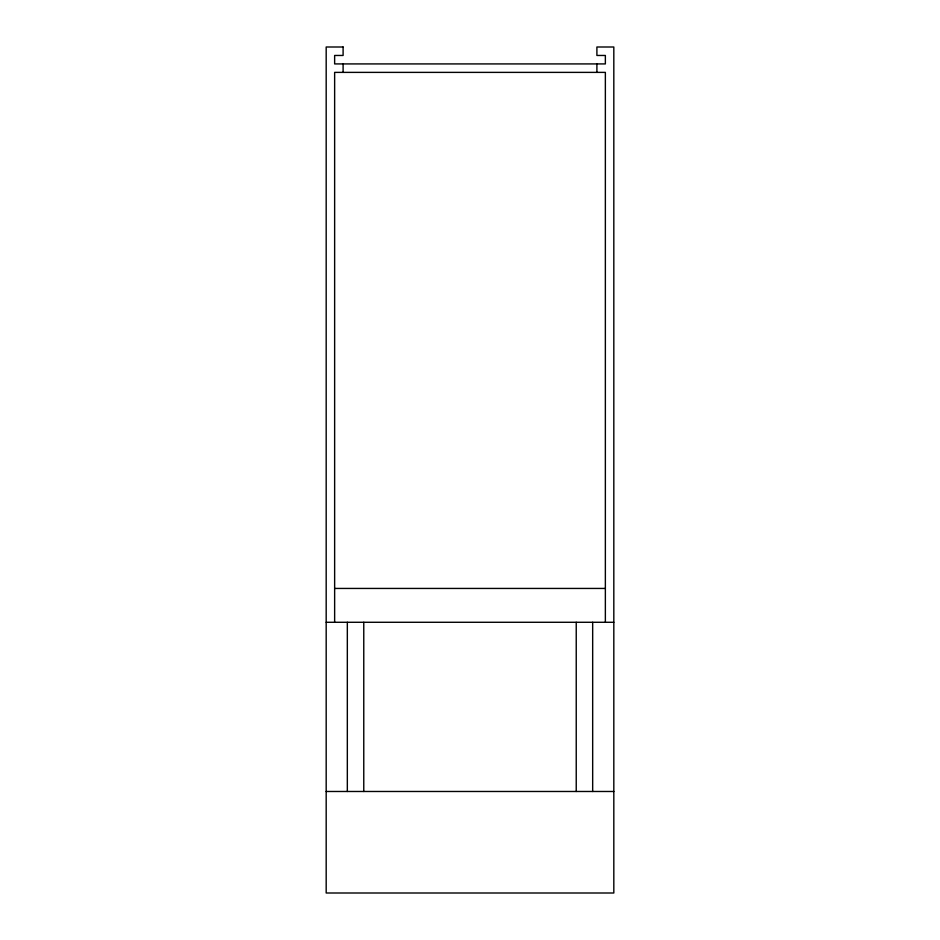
<?xml version="1.0" encoding="UTF-8"?>
<svg xmlns="http://www.w3.org/2000/svg" width="940" height="940" viewBox="0 0 940 940"><rect width="100%" height="100%" fill="white"/><g stroke="black" fill="none" stroke-linecap="round" stroke-linejoin="round"><path stroke-width="1.41" d="M334.64 588.44L605.36 588.44M326.18 622.28L613.82 622.28M326.18 791.48L613.82 791.48M605.36 622.28L605.36 72.38L334.64 72.38L334.64 622.28M596.9 63.92L596.9 72.38M592.67 622.28L592.67 791.48M576.232 622.28L576.232 791.48M363.768 622.28L363.768 791.48M347.33 622.28L347.33 791.48M343.1 63.92L343.1 72.38M343.1 47L326.18 47L326.18 893L613.82 893L613.82 47L596.9 47L596.9 55.46L605.36 55.46L605.36 63.92L334.64 63.92L334.64 55.46L343.1 55.46L343.1 47"/></g></svg>
